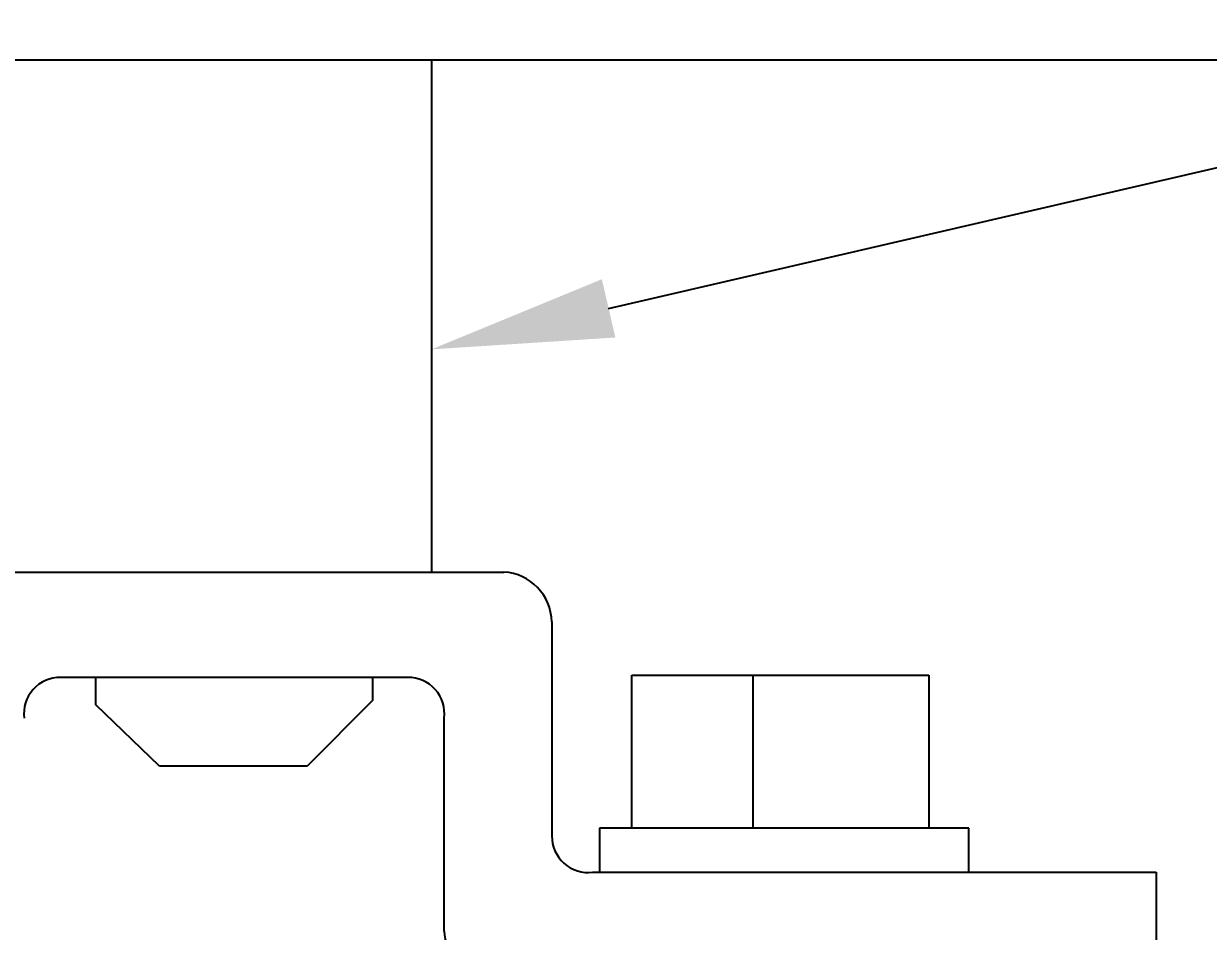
# Model space of a CAD drawing. Header units: inches. Extents: x 10 to 190, y 5 to 37.
# Drawn here: x 145.294 to 147.533, y 9.103 to 10.819 of the extents above; entities that cross this region are included whole.
import ezdxf
from ezdxf import colors
from ezdxf.entities.mleader import LeaderData, LeaderLine
from ezdxf.math import Vec2, Vec3

# ---------------------------------------------------------------- set-up
doc = ezdxf.new("R2010")
doc.units = ezdxf.units.IN
doc.header["$MEASUREMENT"] = 0
doc.styles.add('Tahoma', font='tahoma.ttf')

msp = doc.modelspace()

# ---------------------------------------------------------------- linework, layer by layer
for p, q in [((138.9043, 10.7505), (151.6859, 10.7505)), ((146.0646, 10.7505), (146.0646, 9.7823)), ((142.6882, 9.7823), (146.2014, 9.7823)), ((146.2921, 9.688), (146.2921, 9.2837)), ((146.4436, 9.2982), (146.4436, 9.5873)), ((146.4436, 9.5873), (147.0051, 9.5873)), ((146.6728, 9.2982), (146.6728, 9.5873)), ((147.0051, 9.5873), (147.0051, 9.2982)), ((146.0198, 9.5832), (145.3621, 9.5832)), ((145.4303, 9.5313), (145.4303, 9.5832)), ((145.953, 9.5832), (145.953, 9.5394)), ((145.5507, 9.4153), (145.4303, 9.5313)), ((145.953, 9.5394), (145.8296, 9.4153)), ((146.0887, 9.1032), (146.0887, 9.506)), ((145.8296, 9.4153), (145.5507, 9.4153)), ((147.0809, 9.2982), (146.3824, 9.2982)), ((146.3824, 9.2982), (146.3824, 9.2148)), ((147.0809, 9.2148), (147.0809, 9.2982)), ((146.3693, 9.2148), (147.4349, 9.2148)), ((147.4349, 9.2148), (147.4349, 9.0343))]:
    msp.add_line(p, q)
msp.add_circle((145.2951, 12.9566), 6.7609)
for centre, radius, start, end in [((146.1956, 9.686), 0.0965, 1.2131, 86.5407), ((145.3628, 9.5145), 0.0687, 89.4332, 187.0687), ((146.0205, 9.5145), 0.0687, 352.9313, 90.5668), ((146.3609, 9.283), 0.0687, 179.4332, 277.0687), ((146.1575, 9.1025), 0.0687, 179.4332, 277.0687)]:
    msp.add_arc(centre, radius, start, end)

# ---------------------------------------------------------------- leaders
ml = msp.add_multileader_mtext('Standard')
ml.set_content('ECOFASTEN W-TILE FLASHING', color=256, style='Tahoma')
ml.set_leader_properties()
ml.build(insert=Vec2(0, 0))
ml.multileader.update_dxf_attribs({"dogleg_length": 0.36, "arrow_head_size": 0.3438, "scale": 4})
ctx = ml.context
ctx.base_point, ctx.scale, ctx.char_height, ctx.arrow_head_size, ctx.landing_gap_size, ctx.plane_origin = Vec3(154.832, 11.7461), 4, 0.34375, 0.3438, 0.495, Vec3(153.7745, 11.8914)
notes = []
notes.append((ctx, [(0, (1, 1, 0), (152.7285, 11.7461), (1, 0), 2.1035, [(0, [(146.0646, 10.2033)], 0, [])])]))
ctx.mtext.insert, ctx.mtext.flow_direction = Vec3(155.327, 11.9215), 5
for ctx, leaders in notes:
    for number, flags, end, landing, length, lines in leaders:
        leader = LeaderData()
        leader.index, (leader.has_last_leader_line, leader.has_dogleg_vector, leader.attachment_direction) = number, flags
        leader.last_leader_point, leader.dogleg_vector, leader.dogleg_length = Vec3(end), Vec3(landing), length
        for number, points, colour, breaks in lines:
            line = LeaderLine()
            line.index, line.vertices, line.color, line.breaks = number, Vec3.list(points), colors.encode_raw_color(colour), breaks
            leader.lines.append(line)
        ctx.leaders.append(leader)

doc.saveas('drawing.dxf')
